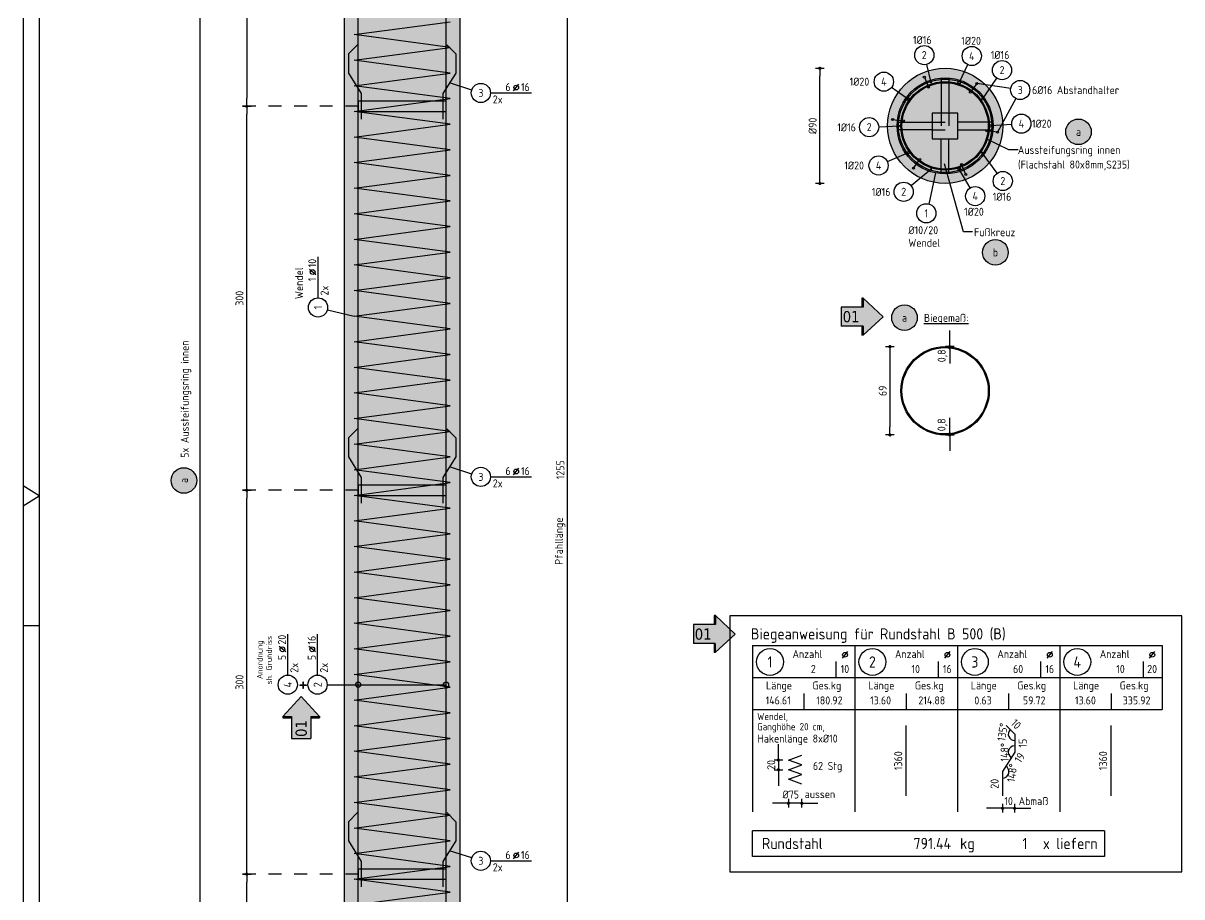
# Model space of a CAD drawing. Extents: x -16.3 to 3.5, y -17.8 to 4.2.
# Drawn here: x -16.27 to -7.22, y -10.4 to -3.57 of the extents above; entities that cross this region are included whole.
import ezdxf
from ezdxf.enums import TextEntityAlignment as Align

# ---------------------------------------------------------------- set-up
doc = ezdxf.new("R2010")
doc.units = 0
doc.header["$LTSCALE"] = 0.25
for name, pattern in [('AUSGEZOGEN', [1000.01, 1000, 0.01]), ('DASHDOT2', [0.5, 0.25, -0.125, 0, -0.125]), ('DOT', [0.175, 0.05, -0.125])]:
    doc.linetypes.add(name, pattern=pattern)
for name, color, linetype in [('1__LINE_ACI_7', 7, 'Continuous'), ('ACHSEN', 7, 'Continuous'), ('BETON', 7, 'Continuous'), ('grau_hell', 7, 'Continuous'), ('grau_mittel', 7, 'Continuous'), ('HILFE', 7, 'Continuous'), ('index', 7, 'Continuous'), ('MASSE', 7, 'Continuous'), ('OBJEKT', 7, 'Continuous'), ('POS', 7, 'Continuous'), ('RAHMEN', 7, 'Continuous'), ('RND', 7, 'Continuous'), ('RND_BILD', 7, 'Continuous'), ('STAHL', 7, 'Continuous'), ('TEXT', 7, 'Continuous')]:
    doc.layers.add(name, color=color, linetype=linetype)
doc.styles.add('helv', font='tahoma.ttf')
doc.styles.add('txt', font='isocp.shx')
doc.dimstyles.new('DOT_I', dxfattribs={"dimscale": 0.25, "dimtxt": 0.25, "dimasz": 0.25, "dimexe": 0.1, "dimexo": 0.3, "dimgap": 0.1, "dimtad": 1, "dimdec": 3, "dimzin": 3, "dimtxsty": 'txt', "dimblk": 'DOT', "dimblk1": 'DOT', "dimblk2": 'DOT', "dimsah": 1, "dimcen": 0.1, "dimse1": 1, "dimse2": 1, "dimazin": 0, "dimtfac": 1, "dimtdec": 4, "dimtix": 1, "dimtmove": 2, "dimatfit": 3, "dimfxl": 0, "dimtvp": 1, "dimtolj": 1, "dimtzin": 0, "dimarcsym": 0})

# ---------------------------------------------------------------- blocks, each defined once
blk = doc.blocks.new('DINA1')
at = {"layer": 'RAHMEN', "color": 5}
blk.add_line((2, 0.5), (83.6, 0.5), dxfattribs=at)
at = {"layer": 'RAHMEN', "color": 7, "linetype": 'Continuous'}
for p, q in [((42.05, 0.5), (41.74, 0)), ((42.36, 0), (42.05, 0.5))]:
    blk.add_line(p, q, dxfattribs=at)
at = {"layer": 'RAHMEN', "color": 7}
blk.add_line((46.1, 0), (46.1, 0.5), dxfattribs=at)
at = {"layer": 'RAHMEN'}
blk.add_line((0, 0), (84.1, 0), dxfattribs=at)
blk = doc.blocks.new('DOT')
at = {"layer": 'MASSE', "color": 7, "linetype": 'Continuous'}
for p, q in [((0, 0), (-1, 0)), ((0, 0.54), (0, -0.54))]:
    blk.add_line(p, q, dxfattribs=at)
at = {"layer": 'MASSE', "color": 7, "linetype": 'Continuous', "const_width": 0.2}
blk.add_lwpolyline([(-0.1, 0, 1), (0.1, 0, 1)], format="xyb", close=True, dxfattribs=at)
blk = doc.blocks.new('*D20')
at = {"layer": 'Defpoints', "color": 0, "linetype": 'AUSGEZOGEN', "transparency": 16777216}
for p in [(-12.0165, -0.7869), (-12.0165, -0.7869), (-12.0165, -13.3369)]:
    blk.add_point(p, dxfattribs=at)
at = {"layer": 'MASSE', "color": 0, "linetype": 'AUSGEZOGEN', "lineweight": -2, "transparency": 16777216}
blk.add_line((-12.0165, -13.2744), (-12.0165, -0.8494), dxfattribs=at)
at = {"layer": 'MASSE', "color": 0, "linetype": 'AUSGEZOGEN', "lineweight": -2, "transparency": 16777216, "xscale": 0.0625, "yscale": 0.0625, "zscale": 0.0625}
for p, rotation in [((-12.0165, -0.7869), 90), ((-12.0165, -13.3369), 270)]:
    blk.add_blockref('DOT', p, dxfattribs=dict(at, rotation=rotation))
at = {"layer": 'MASSE', "color": 0, "linetype": 'AUSGEZOGEN', "transparency": 16777216, "insert": (-12.0728, -7.0619), "char_height": 0.0625, "attachment_point": 5, "rotation": 90, "style": 'txt'}
blk.add_mtext('\\A1;1255', dxfattribs=at)
blk = doc.blocks.new('*D27')
at = {"layer": 'Defpoints', "color": 0, "linetype": 'AUSGEZOGEN', "transparency": 16777216}
for p in [(-14.5232, -10.2219), (-14.5232, -10.2219), (-14.5232, -13.2219)]:
    blk.add_point(p, dxfattribs=at)
at = {"layer": 'MASSE', "color": 0, "linetype": 'AUSGEZOGEN', "lineweight": -2, "transparency": 16777216}
blk.add_line((-14.5232, -13.1594), (-14.5232, -10.2844), dxfattribs=at)
at = {"layer": 'MASSE', "color": 0, "linetype": 'AUSGEZOGEN', "lineweight": -2, "transparency": 16777216, "xscale": 0.0625, "yscale": 0.0625, "zscale": 0.0625}
for p, rotation in [((-14.5232, -10.2219), 90), ((-14.5232, -13.2219), 270)]:
    blk.add_blockref('DOT', p, dxfattribs=dict(at, rotation=rotation))
at = {"layer": 'MASSE', "color": 0, "linetype": 'AUSGEZOGEN', "transparency": 16777216, "insert": (-14.5795, -11.7219), "char_height": 0.0625, "attachment_point": 5, "rotation": 90, "style": 'txt'}
blk.add_mtext('\\A1;300', dxfattribs=at)
blk = doc.blocks.new('*D28')
at = {"layer": 'Defpoints', "color": 0, "linetype": 'AUSGEZOGEN', "transparency": 16777216}
for p in [(-14.5232, -7.2219), (-14.5232, -7.2219), (-14.5232, -10.2219)]:
    blk.add_point(p, dxfattribs=at)
at = {"layer": 'MASSE', "color": 0, "linetype": 'AUSGEZOGEN', "lineweight": -2, "transparency": 16777216}
blk.add_line((-14.5232, -10.1594), (-14.5232, -7.2844), dxfattribs=at)
at = {"layer": 'MASSE', "color": 0, "linetype": 'AUSGEZOGEN', "lineweight": -2, "transparency": 16777216, "xscale": 0.0625, "yscale": 0.0625, "zscale": 0.0625}
for p, rotation in [((-14.5232, -7.2219), 90), ((-14.5232, -10.2219), 270)]:
    blk.add_blockref('DOT', p, dxfattribs=dict(at, rotation=rotation))
at = {"layer": 'MASSE', "color": 0, "linetype": 'AUSGEZOGEN', "transparency": 16777216, "insert": (-14.5795, -8.7219), "char_height": 0.0625, "attachment_point": 5, "rotation": 90, "style": 'txt'}
blk.add_mtext('\\A1;300', dxfattribs=at)
blk = doc.blocks.new('*D29')
at = {"layer": 'Defpoints', "color": 0, "linetype": 'AUSGEZOGEN', "transparency": 16777216}
for p in [(-14.5232, -4.2219), (-14.5232, -4.2219), (-14.5232, -7.2219)]:
    blk.add_point(p, dxfattribs=at)
at = {"layer": 'MASSE', "color": 0, "linetype": 'AUSGEZOGEN', "lineweight": -2, "transparency": 16777216}
blk.add_line((-14.5232, -7.1594), (-14.5232, -4.2844), dxfattribs=at)
at = {"layer": 'MASSE', "color": 0, "linetype": 'AUSGEZOGEN', "lineweight": -2, "transparency": 16777216, "xscale": 0.0625, "yscale": 0.0625, "zscale": 0.0625}
for p, rotation in [((-14.5232, -4.2219), 90), ((-14.5232, -7.2219), 270)]:
    blk.add_blockref('DOT', p, dxfattribs=dict(at, rotation=rotation))
at = {"layer": 'MASSE', "color": 0, "linetype": 'AUSGEZOGEN', "transparency": 16777216, "insert": (-14.5795, -5.7219), "char_height": 0.0625, "attachment_point": 5, "rotation": 90, "style": 'txt'}
blk.add_mtext('\\A1;300', dxfattribs=at)
blk = doc.blocks.new('*D31')
at = {"layer": 'Defpoints', "color": 0, "linetype": 'AUSGEZOGEN', "transparency": 16777216}
for p in [(-14.5232, -1.7219), (-14.5232, -4.2219), (-14.5232, -4.2219)]:
    blk.add_point(p, dxfattribs=at)
at = {"layer": 'MASSE', "color": 0, "linetype": 'AUSGEZOGEN', "lineweight": -2, "transparency": 16777216}
blk.add_line((-14.5232, -1.7844), (-14.5232, -4.1594), dxfattribs=at)
at = {"layer": 'MASSE', "color": 0, "linetype": 'AUSGEZOGEN', "lineweight": -2, "transparency": 16777216, "xscale": 0.0625, "yscale": 0.0625, "zscale": 0.0625}
for p, rotation in [((-14.5232, -1.7219), 90), ((-14.5232, -4.2219), 270)]:
    blk.add_blockref('DOT', p, dxfattribs=dict(at, rotation=rotation))
at = {"layer": 'MASSE', "color": 0, "linetype": 'AUSGEZOGEN', "transparency": 16777216, "insert": (-14.5795, -2.9719), "char_height": 0.0625, "attachment_point": 5, "rotation": 90, "style": 'txt'}
blk.add_mtext('\\A1;250', dxfattribs=at)
blk = doc.blocks.new('RND_LEI')
at = {"layer": 'RND', "color": 7, "linetype": 'Continuous'}
blk.add_line((1.022, 0.066), (1.19, 0.27), dxfattribs=at)
for centre, radius in [((0, 0), 0.3), ((1.106, 0.168), 0.075)]:
    blk.add_circle(centre, radius, dxfattribs=at)
at = {"layer": 'RND', "color": 7, "linetype": 'Continuous', "style": 'txt'}
blk.add_attdef('POSL', text='', height=0.25, dxfattribs=at).set_placement((0, 0), align=Align.MIDDLE)
blk.add_attdef('ANZ', text='', height=0.25, dxfattribs=at).set_placement((0.931, 0.057), align=Align.RIGHT)
for tag, p in [('DUM', (1.253, 0.057)), ('ABSTD', (1.674, 0.057)), ('POSTXT', (0.374, -0.327))]:
    blk.add_attdef(tag, p, '', height=0.25, dxfattribs=at)
blk = doc.blocks.new('pos_ausz')
at = {"layer": 'grau_hell', "true_color": 0xfcfcfc}
blk.add_hatch(color=7, dxfattribs=at).paths.add_polyline_path([(-0.4, 0, 1), (0.4, 0, 1)])
at = {"layer": 'POS', "color": 1, "linetype": 'Continuous'}
blk.add_circle((0, 0), 0.4, dxfattribs=at)
at = {"layer": 'POS', "color": 7, "linetype": 'Continuous', "style": 'txt'}
blk.add_attdef('POSNAME', text='', height=0.25, dxfattribs=at).set_placement((0, 0), align=Align.MIDDLE)
blk.add_attdef('POSABM', (0.6, 0.05), '', height=0.25, dxfattribs=at)
blk = doc.blocks.new('RND_LIS2')
at = {"layer": 'RND', "color": 3, "linetype": 'Continuous'}
for p, q in [((0, 0), (0, -5.2)), ((0, 0), (3.2, 0)), ((3.2, 0), (3.2, -2)), ((2.6, -0.503), (2.6, -1)), ((0, -1), (3.2, -1)), ((1.6, -1.503), (1.6, -2)), ((0, -2), (3.2, -2))]:
    blk.add_line(p, q, dxfattribs=at)
at = {"layer": 'RND', "color": 7, "linetype": 'Continuous'}
blk.add_line((2.805, -0.39), (2.973, -0.186), dxfattribs=at)
at = {"layer": 'RND', "color": 1, "linetype": 'Continuous'}
blk.add_circle((0.545, -0.513), 0.42, dxfattribs=at)
at = {"layer": 'RND', "color": 7, "linetype": 'Continuous'}
blk.add_circle((2.889, -0.288), 0.075, dxfattribs=at)
at = {"layer": 'RND', "color": 7, "linetype": 'Continuous', "style": 'txt'}
for s, p in [('Anzahl', (1.249, -0.391)), ('Länge', (0.42, -1.373)), ('Ges.kg', (1.872, -1.373))]:
    blk.add_text(s, height=0.25, dxfattribs=at).set_placement(p)
at = {"layer": 'RND', "color": 1, "linetype": 'Continuous', "style": 'txt'}
blk.add_attdef('POS1', text='', height=0.35, dxfattribs=at).set_placement((0.545, -0.513), align=Align.MIDDLE)
at = {"layer": 'RND', "color": 7, "linetype": 'Continuous', "style": 'txt'}
for tag, p in [('STK1', (1.897, -0.859)), ('DS1', (2.885, -0.859)), ('LANG1', (0.8, -1.841)), ('GEW', (2.4, -1.841))]:
    blk.add_attdef(tag, text='', height=0.25, dxfattribs=at).set_placement(p, align=Align.CENTER)
blk = doc.blocks.new('*D44')
at = {"layer": 'Defpoints', "color": 0, "linetype": 'AUSGEZOGEN', "transparency": 16777216}
for p in [(-8.5572, -9.094), (-8.5237, -9.1275), (-8.5591, -9.1628), (-8.5237, -9.1985)]:
    blk.add_point(p, dxfattribs=at)
at = {"layer": 'RND_BILD', "color": 0, "linetype": 'AUSGEZOGEN', "lineweight": -2, "transparency": 16777216}
blk.add_arc((-8.5237, -9.1275), 0.05, 135, 270, dxfattribs=at)
at = {"layer": 'RND_BILD', "color": 0, "linetype": 'AUSGEZOGEN', "transparency": 16777216, "insert": (-8.6187, -9.1119), "char_height": 0.0625, "attachment_point": 5, "rotation": 80.70882, "style": 'txt'}
blk.add_mtext('\\A1;135°', dxfattribs=at)
blk = doc.blocks.new('*D45')
at = {"layer": 'Defpoints', "color": 0, "linetype": 'AUSGEZOGEN', "transparency": 16777216}
for p in [(-8.5237, -9.1985), (-8.5617, -9.2369), (-8.5237, -9.2695), (-8.5711, -9.3453)]:
    blk.add_point(p, dxfattribs=at)
at = {"layer": 'RND_BILD', "color": 0, "linetype": 'AUSGEZOGEN', "lineweight": -2, "transparency": 16777216}
blk.add_arc((-8.5237, -9.2695), 0.05, 90, 237.99462, dxfattribs=at)
at = {"layer": 'RND_BILD', "color": 0, "linetype": 'AUSGEZOGEN', "transparency": 16777216, "insert": (-8.6019, -9.2692), "char_height": 0.0625, "attachment_point": 5, "rotation": 89.77434, "style": 'txt'}
blk.add_mtext('\\A1;148°', dxfattribs=at)
blk = doc.blocks.new('*D46')
at = {"layer": 'Defpoints', "color": 0, "linetype": 'AUSGEZOGEN', "transparency": 16777216}
for p in [(-8.5711, -9.3453), (-8.6184, -9.4211), (-8.5805, -9.4536), (-8.6184, -9.5158)]:
    blk.add_point(p, dxfattribs=at)
at = {"layer": 'RND_BILD', "color": 0, "linetype": 'AUSGEZOGEN', "lineweight": -2, "transparency": 16777216}
blk.add_arc((-8.6184, -9.4211), 0.05, 270, 57.99462, dxfattribs=at)
at = {"layer": 'RND_BILD', "color": 0, "linetype": 'AUSGEZOGEN', "transparency": 16777216, "insert": (-8.5436, -9.4304), "char_height": 0.0625, "attachment_point": 5, "rotation": 82.8527, "style": 'txt'}
blk.add_mtext('\\A1;148°', dxfattribs=at)
blk = doc.blocks.new('*D47')
at = {"layer": 'Defpoints', "color": 0, "linetype": 'AUSGEZOGEN', "transparency": 16777216}
for p in [(-10.2913, -9.6683), (-10.2913, -9.6683), (-10.1863, -9.6683)]:
    blk.add_point(p, dxfattribs=at)
at = {"layer": 'MASSE', "color": 0, "linetype": 'AUSGEZOGEN', "lineweight": -2, "transparency": 16777216}
for p, q in [((-10.3538, -9.6683), (-10.4163, -9.6683)), ((-10.1863, -9.6683), (-10.2913, -9.6683)), ((-10.1238, -9.6683), (-10.0613, -9.6683))]:
    blk.add_line(p, q, dxfattribs=at)
at = {"layer": 'MASSE', "color": 0, "linetype": 'AUSGEZOGEN', "lineweight": -2, "transparency": 16777216, "xscale": 0.0625, "yscale": 0.0625, "zscale": 0.0625}
blk.add_blockref('DOT', (-10.2913, -9.6683), dxfattribs=at)
at = {"layer": 'MASSE', "color": 0, "linetype": 'AUSGEZOGEN', "lineweight": -2, "transparency": 16777216, "xscale": 0.0625, "yscale": 0.0625, "zscale": 0.0625, "rotation": 180}
blk.add_blockref('DOT', (-10.1863, -9.6683), dxfattribs=at)
at = {"layer": 'MASSE', "color": 0, "linetype": 'AUSGEZOGEN', "transparency": 16777216, "insert": (-10.2727, -9.5996), "char_height": 0.0625, "attachment_point": 5, "style": 'txt'}
blk.add_mtext('\\A1;%%C75', dxfattribs=at)
blk = doc.blocks.new('*D48')
at = {"layer": 'Defpoints', "color": 0, "linetype": 'AUSGEZOGEN', "transparency": 16777216}
for p in [(-10.3695, -9.3309), (-10.3695, -9.4059), (-10.3695, -9.4059)]:
    blk.add_point(p, dxfattribs=at)
at = {"layer": 'MASSE', "color": 0, "linetype": 'AUSGEZOGEN', "lineweight": -2, "transparency": 16777216}
for p, q in [((-10.3695, -9.2684), (-10.3695, -9.2059)), ((-10.3695, -9.3309), (-10.3695, -9.4059)), ((-10.3695, -9.4684), (-10.3695, -9.5309))]:
    blk.add_line(p, q, dxfattribs=at)
at = {"layer": 'MASSE', "color": 0, "linetype": 'AUSGEZOGEN', "lineweight": -2, "transparency": 16777216, "xscale": 0.0625, "yscale": 0.0625, "zscale": 0.0625}
for p, rotation in [((-10.3695, -9.3309), 270), ((-10.3695, -9.4059), 90)]:
    blk.add_blockref('DOT', p, dxfattribs=dict(at, rotation=rotation))
at = {"layer": 'MASSE', "color": 0, "linetype": 'AUSGEZOGEN', "transparency": 16777216, "insert": (-10.4258, -9.3684), "char_height": 0.0625, "attachment_point": 5, "rotation": 90, "style": 'txt'}
blk.add_mtext('\\A1;20', dxfattribs=at)
blk = doc.blocks.new('*D49')
at = {"layer": 'Defpoints', "color": 0, "linetype": 'AUSGEZOGEN', "transparency": 16777216}
for p in [(-8.6184, -9.7075), (-8.6184, -9.7075), (-8.5237, -9.7075)]:
    blk.add_point(p, dxfattribs=at)
at = {"layer": 'MASSE', "color": 0, "linetype": 'AUSGEZOGEN', "lineweight": -2, "transparency": 16777216}
for p, q in [((-8.6809, -9.7075), (-8.7434, -9.7075)), ((-8.5237, -9.7075), (-8.6184, -9.7075)), ((-8.4612, -9.7075), (-8.3987, -9.7075))]:
    blk.add_line(p, q, dxfattribs=at)
at = {"layer": 'MASSE', "color": 0, "linetype": 'AUSGEZOGEN', "lineweight": -2, "transparency": 16777216, "xscale": 0.0625, "yscale": 0.0625, "zscale": 0.0625}
blk.add_blockref('DOT', (-8.6184, -9.7075), dxfattribs=at)
at = {"layer": 'MASSE', "color": 0, "linetype": 'AUSGEZOGEN', "lineweight": -2, "transparency": 16777216, "xscale": 0.0625, "yscale": 0.0625, "zscale": 0.0625, "rotation": 180}
blk.add_blockref('DOT', (-8.5237, -9.7075), dxfattribs=at)
at = {"layer": 'MASSE', "color": 0, "linetype": 'AUSGEZOGEN', "transparency": 16777216, "insert": (-8.5711, -9.6512), "char_height": 0.0625, "attachment_point": 5, "style": 'txt'}
blk.add_mtext('\\A1;10', dxfattribs=at)
blk = doc.blocks.new('hin_ind5')
at = {"layer": 'grau_hell', "linetype": 'AUSGEZOGEN'}
h = blk.add_hatch(color=9, dxfattribs=at)
h.dxf.hatch_style = 2
h.paths.add_polyline_path([(0, 0), (0.619, -0.577), (0.619, -0.3), (1.306, -0.3), (1.306, 0.3), (0.619, 0.3), (0.619, 0.577)])
h.paths.add_polyline_path([(0.34, -0.274), (1.311, -0.274), (1.311, 0.274), (0.34, 0.274)], flags=9)
at = {"layer": 'OBJEKT', "linetype": 'AUSGEZOGEN'}
for points in [[(0.619, 0.3), (0.66, 0.3), (0.66, 0.577), (0.619, 0.577)], [(0.619, -0.577), (0.66, -0.577), (0.66, -0.3), (0.619, -0.3)]]:
    blk.add_hatch(color=1, dxfattribs=at).paths.add_polyline_path(points)
at = {"layer": 'OBJEKT', "color": 1, "linetype": 'AUSGEZOGEN'}
for p, q in [((0, 0), (0.619, 0.577)), ((0.619, 0.577), (0.619, 0.3)), ((0.619, 0.577), (0.66, 0.577)), ((0.66, 0.577), (0.66, 0.3)), ((0, 0), (0.619, -0.577)), ((0.619, 0.3), (1.306, 0.3)), ((1.306, 0.3), (1.306, -0.3)), ((0.619, -0.3), (0.619, -0.577)), ((0.619, -0.3), (1.306, -0.3)), ((0.66, -0.3), (0.66, -0.577))]:
    blk.add_line(p, q, dxfattribs=at)
at = {"layer": 'OBJEKT', "color": 7, "linetype": 'AUSGEZOGEN'}
blk.add_line((0.619, -0.577), (0.66, -0.577), dxfattribs=at)
at = {"layer": 'index', "color": 1, "linetype": 'Continuous', "style": 'helv'}
blk.add_attdef('INDEX', text='', height=0.35, rotation=360, dxfattribs=at).set_placement((1.259, 0), align=Align.MIDDLE_RIGHT)
blk = doc.blocks.new('RND_SUM')
at = {"layer": 'RND', "color": 5, "linetype": 'Continuous'}
for p, q in [((0, 0), (0, 0.8)), ((11, 0.8), (0, 0.8)), ((11, 0.8), (11, 0)), ((11, 0), (0, 0))]:
    blk.add_line(p, q, dxfattribs=at)
at = {"layer": 'RND', "color": 1, "linetype": 'Continuous', "style": 'txt'}
for s, p in [('Rundstahl', (0.292, 0.235)), ('kg', (6.483, 0.235))]:
    blk.add_text(s, height=0.35, dxfattribs=at).set_placement(p)
blk.add_text('x liefern', height=0.35, dxfattribs=at).set_placement((10.784, 0.235), align=Align.RIGHT)
for tag, p in [('RND-S', (6.203, 0.235)), ('RND-Z', (8.59, 0.235))]:
    blk.add_attdef(tag, text='', height=0.35, dxfattribs=at).set_placement(p, align=Align.RIGHT)
blk = doc.blocks.new('*D57')
at = {"layer": 'Defpoints', "color": 0, "linetype": 'AUSGEZOGEN', "transparency": 16777216}
for p in [(-10.0458, -3.925), (-10.0458, -3.925), (-10.0458, -4.825)]:
    blk.add_point(p, dxfattribs=at)
at = {"layer": 'MASSE', "color": 0, "linetype": 'AUSGEZOGEN', "lineweight": -2, "transparency": 16777216}
blk.add_line((-10.0458, -4.7625), (-10.0458, -3.9875), dxfattribs=at)
at = {"layer": 'MASSE', "color": 0, "linetype": 'AUSGEZOGEN', "lineweight": -2, "transparency": 16777216, "xscale": 0.0625, "yscale": 0.0625, "zscale": 0.0625}
for p, rotation in [((-10.0458, -3.925), 90), ((-10.0458, -4.825), 270)]:
    blk.add_blockref('DOT', p, dxfattribs=dict(at, rotation=rotation))
at = {"layer": 'MASSE', "color": 0, "linetype": 'AUSGEZOGEN', "transparency": 16777216, "insert": (-10.1021, -4.375), "char_height": 0.0625, "attachment_point": 5, "rotation": 90, "style": 'txt'}
blk.add_mtext('\\A1;%%C90', dxfattribs=at)
blk = doc.blocks.new('RND_HIN')
at = {"layer": 'RND', "color": 7, "linetype": 'Continuous'}
blk.add_circle((0, 0), 0.3, dxfattribs=at)
at = {"layer": 'RND', "color": 7, "linetype": 'Continuous', "style": 'txt'}
blk.add_attdef('POSI', text='', height=0.25, dxfattribs=at).set_placement((0, 0), align=Align.MIDDLE)
blk = doc.blocks.new('*D58')
at = {"layer": 'Defpoints', "color": 0, "linetype": 'AUSGEZOGEN', "transparency": 16777216}
for p in [(-9.0314, -6.1), (-9.0314, -6.1), (-9.0314, -6.108)]:
    blk.add_point(p, dxfattribs=at)
at = {"layer": 'MASSE', "color": 0, "linetype": 'AUSGEZOGEN', "lineweight": -2, "transparency": 16777216}
for p, q in [((-9.0314, -6.0375), (-9.0314, -5.975)), ((-9.0314, -6.108), (-9.0314, -6.1)), ((-9.0314, -6.1705), (-9.0314, -6.233))]:
    blk.add_line(p, q, dxfattribs=at)
at = {"layer": 'MASSE', "color": 0, "linetype": 'AUSGEZOGEN', "lineweight": -2, "transparency": 16777216, "xscale": 0.0625, "yscale": 0.0625, "zscale": 0.0625}
for p, rotation in [((-9.0314, -6.1), 270), ((-9.0314, -6.108), 90)]:
    blk.add_blockref('DOT', p, dxfattribs=dict(at, rotation=rotation))
at = {"layer": 'MASSE', "color": 0, "linetype": 'AUSGEZOGEN', "transparency": 16777216, "insert": (-9.087, -6.1718), "char_height": 0.0625, "attachment_point": 5, "rotation": 90, "style": 'txt'}
blk.add_mtext('\\A1;0,8', dxfattribs=at)
blk = doc.blocks.new('*D59')
at = {"layer": 'Defpoints', "color": 0, "linetype": 'AUSGEZOGEN', "transparency": 16777216}
for p in [(-9.0314, -6.782), (-9.0314, -6.782), (-9.0314, -6.79)]:
    blk.add_point(p, dxfattribs=at)
at = {"layer": 'MASSE', "color": 0, "linetype": 'AUSGEZOGEN', "lineweight": -2, "transparency": 16777216}
for p, q in [((-9.0314, -6.7195), (-9.0314, -6.657)), ((-9.0314, -6.79), (-9.0314, -6.782)), ((-9.0314, -6.8525), (-9.0314, -6.915))]:
    blk.add_line(p, q, dxfattribs=at)
at = {"layer": 'MASSE', "color": 0, "linetype": 'AUSGEZOGEN', "lineweight": -2, "transparency": 16777216, "xscale": 0.0625, "yscale": 0.0625, "zscale": 0.0625}
for p, rotation in [((-9.0314, -6.782), 270), ((-9.0314, -6.79), 90)]:
    blk.add_blockref('DOT', p, dxfattribs=dict(at, rotation=rotation))
at = {"layer": 'MASSE', "color": 0, "linetype": 'AUSGEZOGEN', "transparency": 16777216, "insert": (-9.0877, -6.7107), "char_height": 0.0625, "attachment_point": 5, "rotation": 90, "style": 'txt'}
blk.add_mtext('\\A1;0,8', dxfattribs=at)
blk = doc.blocks.new('*D56')
at = {"layer": 'Defpoints', "color": 0, "linetype": 'AUSGEZOGEN', "transparency": 16777216}
for p in [(-9.4986, -6.1), (-9.4986, -6.79), (-9.4986, -6.79)]:
    blk.add_point(p, dxfattribs=at)
at = {"layer": 'MASSE', "color": 0, "linetype": 'AUSGEZOGEN', "lineweight": -2, "transparency": 16777216}
blk.add_line((-9.4986, -6.1625), (-9.4986, -6.7275), dxfattribs=at)
at = {"layer": 'MASSE', "color": 0, "linetype": 'AUSGEZOGEN', "lineweight": -2, "transparency": 16777216, "xscale": 0.0625, "yscale": 0.0625, "zscale": 0.0625}
for p, rotation in [((-9.4986, -6.1), 90), ((-9.4986, -6.79), 270)]:
    blk.add_blockref('DOT', p, dxfattribs=dict(at, rotation=rotation))
at = {"layer": 'MASSE', "color": 0, "linetype": 'AUSGEZOGEN', "transparency": 16777216, "insert": (-9.5548, -6.445), "char_height": 0.0625, "attachment_point": 5, "rotation": 90, "style": 'txt'}
blk.add_mtext('\\A1;69', dxfattribs=at)

msp = doc.modelspace()

# ---------------------------------------------------------------- hatches: boundary and pattern name
at = {"layer": 'grau_mittel'}
h = msp.add_hatch(color=61, dxfattribs=at)
h.paths.add_polyline_path([(-12.859, -0.7369), (-12.859, -0.1869), (-13.759, -0.1869), (-13.759, -0.7369)])
h.paths.add_polyline_path([(-12.859, -0.7369), (-13.759, -0.7369), (-13.759, -13.3369), (-12.859, -13.3369)])
msp.add_hatch(color=61, dxfattribs=at).paths.add_polyline_path([(-8.6171, -4.375, 1), (-9.5171, -4.375, 1)])

# ---------------------------------------------------------------- linework, layer by layer
at = {"layer": '1__LINE_ACI_7'}
msp.add_lwpolyline([(-9.1671, -4.4749), (-8.9671, -4.4749), (-8.9671, -4.275), (-9.1671, -4.275)], close=True, dxfattribs=at)
at = {"layer": 'ACHSEN', "color": 102, "linetype": 'DASHDOT2'}
for p, q in [((-13.652, -4.2219), (-14.5232, -4.2219)), ((-13.652, -7.2219), (-14.5232, -7.2219)), ((-13.652, -10.2219), (-14.5232, -10.2219))]:
    msp.add_line(p, q, dxfattribs=at)
at = {"layer": 'BETON', "color": 6, "linetype": 'AUSGEZOGEN'}
for p, q in [((-13.759, -13.3369), (-13.759, -0.1869)), ((-12.859, -0.1869), (-12.859, -13.3369))]:
    msp.add_line(p, q, dxfattribs=at)
msp.add_circle((-9.0671, -4.375), 0.45, dxfattribs=at)
at = {"layer": 'HILFE', "color": 102, "linetype": 'AUSGEZOGEN'}
for p, q in [((-9.0971, -4.005), (-9.0371, -4.005)), ((-9.4371, -4.345), (-9.4371, -4.405)), ((-8.6971, -4.345), (-8.6971, -4.405)), ((-8.4961, -4.5631), (-8.569, -4.5631)), ((-8.9236, -5.2038), (-9.0723, -4.6706)), ((-9.0971, -4.7449), (-9.0371, -4.7449)), ((-8.8541, -5.2038), (-8.9236, -5.2038))]:
    msp.add_line(p, q, dxfattribs=at)
at = {"layer": 'POS', "color": 1, "linetype": 'AUSGEZOGEN'}
for centre in [(-8.0253, -4.4216), (-8.6743, -5.3633), (-9.3846, -5.8739), (-15.0139, -7.1461)]:
    msp.add_circle(centre, 0.1, dxfattribs=at)
at = {"layer": 'RND', "color": 102, "linetype": 'AUSGEZOGEN'}
for p, q in [((-9.212, -3.8946), (-9.1774, -4.0354)), ((-8.8912, -3.8967), (-8.9574, -4.0373)), ((-12.7654, -4.0952), (-12.9384, -4.0393)), ((-9.4847, -4.0731), (-9.3543, -4.1663)), ((-9.2293, -3.9951), (-9.1963, -4.0724)), ((-8.8193, -4.0446), (-8.8697, -4.1118)), ((-8.5544, -4.0832), (-8.8193, -4.0446)), ((-8.665, -4.0011), (-8.7783, -4.1651)), ((-8.5153, -4.1609), (-8.6571, -4.4244)), ((-9.4771, -4.3255), (-9.3937, -4.3356)), ((-9.5857, -4.3818), (-9.4241, -4.375)), ((-8.6571, -4.4244), (-8.7405, -4.4143)), ((-8.5464, -4.3629), (-8.7121, -4.375)), ((-8.569, -4.5631), (-8.7419, -4.4792)), ((-9.5182, -4.6546), (-9.3543, -4.5836)), ((-8.6608, -4.7453), (-8.7783, -4.5848)), ((-9.3149, -4.7053), (-9.2645, -4.6381)), ((-8.9049, -4.7548), (-8.9379, -4.6775)), ((-9.3327, -4.842), (-9.1774, -4.7145)), ((-8.8705, -4.8591), (-8.9574, -4.7126)), ((-13.8928, -5.8113), (-13.684, -5.8619)), ((-12.7654, -7.0952), (-12.9384, -7.0393)), ((-13.8943, -8.7415), (-12.966, -8.7415)), ((-12.7654, -10.0952), (-12.9384, -10.0393))]:
    msp.add_line(p, q, dxfattribs=at)
at = {"layer": 'RND', "color": 7, "linetype": 'AUSGEZOGEN'}
for p, q in [((-12.6188, -4.1177), (-12.2988, -4.1177)), ((-13.9657, -5.7187), (-13.9657, -5.3987)), ((-12.6188, -7.1177), (-12.2988, -7.1177)), ((-14.202, -8.6665), (-14.202, -8.3465)), ((-13.9693, -8.6665), (-13.9693, -8.3465)), ((-12.6188, -10.1177), (-12.2988, -10.1177))]:
    msp.add_line(p, q, dxfattribs=at)
at = {"layer": 'RND', "color": 102, "linetype": 'AUSGEZOGEN', "ltscale": 0.1}
msp.add_line((-9.191, -4.9866), (-9.1392, -4.7429), dxfattribs=at)
at = {"layer": 'RND', "color": 1, "linetype": 'AUSGEZOGEN'}
for p, q in [((-10.2913, -9.3309), (-10.1863, -9.2934)), ((-10.1863, -9.3684), (-10.2913, -9.3309)), ((-10.2913, -9.4059), (-10.1863, -9.3684)), ((-10.1863, -9.4434), (-10.2913, -9.4059)), ((-10.2913, -9.4809), (-10.1863, -9.4434)), ((-10.1863, -9.5184), (-10.2913, -9.4809))]:
    msp.add_line(p, q, dxfattribs=at)
for points in [[(-13.652, -13.2619), (-13.652, 0.3381)], [(-12.966, -13.2619), (-12.966, 0.3381)], [(-13.684, -10.4619), (-12.934, -10.3619), (-13.684, -10.2619), (-12.934, -10.1619), (-13.684, -10.0619), (-12.934, -9.9619), (-13.684, -9.8619), (-12.934, -9.7619), (-13.684, -9.6619), (-12.934, -9.5619), (-13.684, -9.4619), (-12.934, -9.3619), (-13.684, -9.2619), (-12.934, -9.1619), (-13.684, -9.0619), (-12.934, -8.9619), (-13.684, -8.8619), (-12.934, -8.7619), (-13.684, -8.6619), (-12.934, -8.5619), (-13.684, -8.4619), (-12.934, -8.3619), (-13.684, -8.2619), (-12.934, -8.1619), (-13.684, -8.0619), (-12.934, -7.9619), (-13.684, -7.8619), (-12.934, -7.7619), (-13.684, -7.6619), (-12.934, -7.5619), (-13.684, -7.4619), (-12.934, -7.3619), (-13.684, -7.2619), (-12.934, -7.1619), (-13.684, -7.0619), (-12.934, -6.9619), (-13.684, -6.8619), (-12.934, -6.7619), (-13.684, -6.6619), (-12.934, -6.5619), (-13.684, -6.4619), (-12.934, -6.3619), (-13.684, -6.2619), (-12.934, -6.1619), (-13.684, -6.0619), (-12.934, -5.9619), (-13.684, -5.8619), (-12.934, -5.7619), (-13.684, -5.6619), (-12.934, -5.5619), (-13.684, -5.4619), (-12.934, -5.3619), (-13.684, -5.2619), (-12.934, -5.1619), (-13.684, -5.0619), (-12.934, -4.9619), (-13.684, -4.8619), (-12.934, -4.7619), (-13.684, -4.6619), (-12.934, -4.5619), (-13.684, -4.4619), (-12.934, -4.3619), (-13.684, -4.2619), (-12.934, -4.1619), (-13.684, -4.0619), (-12.934, -3.9619), (-13.684, -3.8619), (-12.934, -3.7619), (-13.684, -3.6619), (-12.934, -3.5619)], [(-13.6573, -3.7412), (-13.728, -3.8119), (-13.728, -3.9619), (-13.628, -4.1219), (-13.628, -4.3219)], [(-12.9607, -3.7412), (-12.89, -3.8119), (-12.89, -3.9619), (-12.99, -4.1219), (-12.99, -4.3219)], [(-13.6573, -6.7412), (-13.728, -6.8119), (-13.728, -6.9619), (-13.628, -7.1219), (-13.628, -7.3219)], [(-12.9607, -6.7412), (-12.89, -6.8119), (-12.89, -6.9619), (-12.99, -7.1219), (-12.99, -7.3219)], [(-13.6573, -9.7412), (-13.728, -9.8119), (-13.728, -9.9619), (-13.628, -10.1219), (-13.628, -10.3219)], [(-12.9607, -9.7412), (-12.89, -9.8119), (-12.89, -9.9619), (-12.99, -10.1219), (-12.99, -10.3219)]]:
    msp.add_lwpolyline(points, dxfattribs=at)
at = {"layer": 'RND', "color": 102, "linetype": 'AUSGEZOGEN'}
msp.add_lwpolyline([(-14.8871, -13.3369), (-14.8871, -0.7869)], dxfattribs=at)
at = {"layer": 'RND', "color": 7, "linetype": 'AUSGEZOGEN', "ltscale": 0.1, "const_width": 0.008}
for points in [[(-9.1814, -4.0354, 1), (-9.1734, -4.0354, 1)], [(-8.7823, -4.1651, 1), (-8.7743, -4.1651, 1)], [(-9.4281, -4.375, 1), (-9.4201, -4.375, 1)], [(-8.7823, -4.5848, 1), (-8.7743, -4.5848, 1)], [(-9.1814, -4.7145, 1), (-9.1734, -4.7145, 1)]]:
    msp.add_lwpolyline(points, format="xyb", close=True, dxfattribs=at)
at = {"layer": 'RND', "color": 1, "linetype": 'AUSGEZOGEN'}
for radius in [0.375, 0.365]:
    msp.add_circle((-9.0671, -4.375), radius, dxfattribs=at)
at = {"layer": 'RND', "color": 102, "linetype": 'AUSGEZOGEN'}
for centre in [(-9.2293, -3.9951), (-9.1963, -4.0724), (-8.8193, -4.0446), (-8.8697, -4.1118), (-9.4771, -4.3255), (-9.3937, -4.3356), (-8.7405, -4.4143), (-8.6571, -4.4244), (-9.3149, -4.7053), (-9.2645, -4.6381), (-8.9379, -4.6775), (-8.9049, -4.7548)]:
    msp.add_circle(centre, 0.008, dxfattribs=at)
at = {"layer": 'RND', "color": 7, "linetype": 'AUSGEZOGEN'}
for centre, radius in [((-8.9574, -4.0373), 0.01), ((-9.3543, -4.1663), 0.01), ((-8.7121, -4.375), 0.01), ((-9.3543, -4.5836), 0.01), ((-8.9574, -4.7126), 0.01), ((-13.652, -8.7415), 0.02), ((-12.966, -8.7415), 0.02)]:
    msp.add_circle(centre, radius, dxfattribs=at)
at = {"layer": 'RND_BILD', "color": 1, "linetype": 'AUSGEZOGEN'}
for points in [[(-9.3711, -9.6105), (-9.3711, -9.0605)], [(-8.5907, -9.0605), (-8.5237, -9.1275), (-8.5237, -9.2695), (-8.6184, -9.4211), (-8.6184, -9.6105)], [(-7.7711, -9.6105), (-7.7711, -9.0605)]]:
    msp.add_lwpolyline(points, dxfattribs=at)
at = {"layer": 'STAHL', "color": 102, "linetype": 'AUSGEZOGEN'}
for p, q in [((-9.0971, -4.005), (-9.0971, -4.275)), ((-9.0371, -4.005), (-9.0371, -4.275)), ((-9.4371, -4.345), (-9.1671, -4.345)), ((-9.1671, -4.405), (-9.4371, -4.405)), ((-8.6971, -4.345), (-8.9671, -4.345)), ((-8.9671, -4.405), (-8.6971, -4.405)), ((-9.0971, -4.7449), (-9.0971, -4.4749)), ((-9.0371, -4.7449), (-9.0371, -4.4749))]:
    msp.add_line(p, q, dxfattribs=at)
at = {"layer": 'STAHL', "color": 102, "linetype": 'DOT', "ltscale": 0.7}
for p, q in [((-9.0971, -4.275), (-9.0971, -4.4749)), ((-9.0371, -4.275), (-9.0371, -4.4749)), ((-9.1671, -4.345), (-8.9671, -4.345)), ((-9.1671, -4.405), (-8.9671, -4.405))]:
    msp.add_line(p, q, dxfattribs=at)
at = {"layer": 'STAHL', "color": 102, "linetype": 'AUSGEZOGEN'}
for points in [[(-13.652, -4.2619), (-12.966, -4.2619), (-12.966, -4.1819), (-13.652, -4.1819)], [(-13.652, -7.2619), (-12.966, -7.2619), (-12.966, -7.1819), (-13.652, -7.1819)], [(-13.652, -10.2619), (-12.966, -10.2619), (-12.966, -10.1819), (-13.652, -10.1819)]]:
    msp.add_lwpolyline(points, close=True, dxfattribs=at)
for centre, radius in [((-9.0671, -4.375), 0.345), ((-9.0671, -4.375), 0.337), ((-9.0671, -6.445), 0.345), ((-9.0671, -6.445), 0.337)]:
    msp.add_circle(centre, radius, dxfattribs=at)
at = {"layer": 'TEXT', "color": 1, "linetype": 'AUSGEZOGEN'}
msp.add_lwpolyline([(-10.7476, -10.2028), (-7.2179, -10.2028), (-7.2179, -8.2036), (-10.7476, -8.2036)], close=True, dxfattribs=at)

# ---------------------------------------------------------------- block references
at = {"layer": 'index', "color": 191, "linetype": 'AUSGEZOGEN'}
ref = msp.add_blockref('hin_ind5', (-9.5516, -5.8658), dxfattribs=dict(at, xscale=-0.2499999999999991, yscale=0.2499999999999994, zscale=0.2499999999999994, rotation=359.9761684044309))
ref.add_attrib('INDEX', '01', dxfattribs={"color": 1, "linetype": 'Continuous', "height": 0.0875, "rotation": 359.97617, "style": 'helv'}).set_placement((-9.7359, -5.8658), align=Align.MIDDLE_RIGHT)
ref = msp.add_blockref('hin_ind5', (-10.7074, -8.346), dxfattribs=dict(at, xscale=-0.2499999999999992, yscale=0.2499999999999994, zscale=0.2499999999999994, rotation=359.9761684044309))
ref.add_attrib('INDEX', '01', dxfattribs={"color": 1, "linetype": 'Continuous', "height": 0.0875, "rotation": 359.97617, "style": 'helv'}).set_placement((-10.8916, -8.346), align=Align.MIDDLE_RIGHT)
ref = msp.add_blockref('hin_ind5', (-14.0977, -8.8344), dxfattribs=dict(at, xscale=-0.2499999999999991, yscale=0.2499999999999994, zscale=0.2499999999999994, rotation=89.9761684044308))
ref.add_attrib('INDEX', '01', dxfattribs={"color": 1, "linetype": 'Continuous', "height": 0.0875, "rotation": 89.97617, "style": 'helv'}).set_placement((-14.0977, -9.0186), align=Align.MIDDLE_RIGHT)
at = {"layer": 'POS', "color": 7, "linetype": 'AUSGEZOGEN', "xscale": 0.25, "yscale": 0.25, "zscale": 0.25}
for p, values in [((-8.0253, -4.4216), {'POSNAME': 'a'}), ((-8.6743, -5.3633), {'POSNAME': 'b'}), ((-9.3846, -5.8739), {'POSNAME': 'a'})]:
    msp.add_blockref('pos_ausz', p, dxfattribs=at).add_auto_attribs(values)
at = {"layer": 'POS', "color": 7, "linetype": 'AUSGEZOGEN', "xscale": 0.25, "yscale": 0.25, "zscale": 0.25, "rotation": 90}
msp.add_blockref('pos_ausz', (-15.0139, -7.1461), dxfattribs=at).add_auto_attribs({'POSNAME': 'a'})
at = {"layer": 'RAHMEN', "xscale": 0.25, "yscale": 0.25, "zscale": 0.25, "rotation": 270}
msp.add_blockref('DINA1', (-16.2693, 3.2468), dxfattribs=at)
at = {"layer": 'RND', "color": 7, "linetype": 'AUSGEZOGEN', "xscale": 0.25, "yscale": 0.25, "zscale": 0.25}
for name, p, values in [('RND_HIN', (-9.2299, -3.8217), {'POSI': '2'}), ('RND_HIN', (-8.8591, -3.8289), {'POSI': '4'}), ('RND_HIN', (-8.6223, -3.9393), {'POSI': '2'}), ('RND_HIN', (-9.5458, -4.0295), {'POSI': '4'}), ('RND_LEI', (-12.6938, -4.1177), {'POSL': '3', 'DUM': '16', 'ANZ': '6', 'POSTXT': '2x'}), ('RND_HIN', (-8.4803, -4.0946), {'POSI': '3'}), ('RND_HIN', (-9.6607, -4.385), {'POSI': '2'}), ('RND_HIN', (-8.4716, -4.3575), {'POSI': '4'}), ('RND_HIN', (-9.5871, -4.6843), {'POSI': '4'}), ('RND_HIN', (-8.6165, -4.8058), {'POSI': '2'}), ('RND_HIN', (-9.3907, -4.8896), {'POSI': '2'}), ('RND_HIN', (-8.8321, -4.9236), {'POSI': '4'}), ('RND_HIN', (-9.2139, -5.058), {'POSI': '1'}), ('RND_LEI', (-12.6938, -7.1177), {'POSL': '3', 'DUM': '16', 'ANZ': '6', 'POSTXT': '2x'}), ('RND_LEI', (-12.6938, -10.1177), {'POSL': '3', 'DUM': '16', 'ANZ': '6', 'POSTXT': '2x'})]:
    msp.add_blockref(name, p, dxfattribs=at).add_auto_attribs(values)
at = {"layer": 'RND', "color": 7, "linetype": 'AUSGEZOGEN', "xscale": 0.25, "yscale": 0.25, "zscale": 0.25, "rotation": 90}
for p, values in [((-13.9657, -5.7937), {'POSL': '1', 'DUM': '10', 'ANZ': '1', 'POSTXT': '2x'}), ((-14.202, -8.7415), {'POSL': '4', 'DUM': '20', 'ANZ': '5', 'POSTXT': '2x'}), ((-13.9693, -8.7415), {'POSL': '2', 'DUM': '16', 'ANZ': '5', 'POSTXT': '2x'})]:
    msp.add_blockref('RND_LEI', p, dxfattribs=at).add_auto_attribs(values)
at = {"layer": 'RND_BILD', "color": 6, "linetype": 'AUSGEZOGEN', "xscale": 0.25, "yscale": 0.25, "zscale": 0.25}
msp.add_blockref('RND_LIS2', (-10.5711, -8.4355), dxfattribs=at).add_auto_attribs({'POS1': '1', 'STK1': '2', 'DS1': '10', 'LANG1': '146.61', 'GEW': '180.92'})
at = {"layer": 'RND_BILD', "color": 7, "linetype": 'AUSGEZOGEN', "xscale": 0.25, "yscale": 0.25, "zscale": 0.25}
for name, p, values in [('RND_LIS2', (-9.7711, -8.4355), {'POS1': '2', 'STK1': '10', 'DS1': '16', 'LANG1': '13.60', 'GEW': '214.88'}), ('RND_LIS2', (-8.9711, -8.4355), {'POS1': '3', 'STK1': '60', 'DS1': '16', 'LANG1': '0.63', 'GEW': '59.72'}), ('RND_LIS2', (-8.1711, -8.4355), {'POS1': '4', 'STK1': '10', 'DS1': '20', 'LANG1': '13.60', 'GEW': '335.92'}), ('RND_SUM', (-10.5711, -10.0846), {'RND-S': '791.44', 'RND-Z': '1'})]:
    msp.add_blockref(name, p, dxfattribs=at).add_auto_attribs(values)

# ---------------------------------------------------------------- texts
at = {"layer": 'RND', "color": 7, "linetype": 'AUSGEZOGEN', "style": 'txt'}
for s, p in [('Wendel, ', (-10.5354, -9.0175)), ('Ganghöhe 20 cm,', (-10.5354, -9.0977))]:
    msp.add_text(s, height=0.05625, dxfattribs=at).set_placement(p)
at = {"layer": 'RND_BILD', "color": 7, "linetype": 'AUSGEZOGEN', "style": 'txt'}
for s, rotation, p in [('10', 315, (-8.513, -9.0498)), ('15', 90, (-8.4612, -9.1985)), ('1360', 90, (-9.4336, -9.3355)), ('19', 57.99462, (-8.485, -9.3122)), ('1360', 90, (-7.8336, -9.3355)), ('20', 90, (-8.6809, -9.5158))]:
    msp.add_text(s, height=0.063, rotation=rotation, dxfattribs=at).set_placement(p, align=Align.MIDDLE)
for s, p in [('Hakenlänge 8x%%C10', (-10.5321, -9.1939)), ('62 Stg', (-10.0995, -9.4079))]:
    msp.add_text(s, height=0.0625, dxfattribs=at).set_placement(p)
at = {"layer": 'TEXT', "color": 7, "linetype": 'AUSGEZOGEN', "style": 'txt'}
for s, p in [('1%%C16', (-9.318, -3.7348)), ('1%%C20', (-8.941, -3.7416)), ('1%%C16', (-8.7105, -3.8524)), ('1%%C20', (-9.8132, -4.0609)), ('6%%C16 Abstandhalter', (-8.3877, -4.1267)), ('1%%C20', (-8.3888, -4.3889)), ('1%%C16', (-9.9095, -4.4179)), ('Aussteifungsring innen', (-8.499, -4.5942)), ('1%%C20', (-9.8546, -4.7157)), ('(Flachstahl 80x8mm,S235)', (-8.4979, -4.7084)), ('1%%C16', (-9.6395, -4.9224)), ('1%%C16', (-8.6955, -4.9597)), ('1%%C20', (-8.9187, -5.0774)), ('%%C10/20', (-9.3539, -5.2213)), ('Fußkreuz', (-8.841, -5.2371)), ('Wendel', (-9.3546, -5.3199)), ('%%UBiegemaß:', (-9.2321, -5.9064)), ('aussen', (-10.1639, -9.6282)), ('Abmaß', (-8.4928, -9.6823))]:
    msp.add_text(s, height=0.0625, dxfattribs=at).set_placement(p)
for s, p in [('Wendel', (-14.0831, -5.7284)), ('Pfahllänge', (-12.0531, -7.8046))]:
    msp.add_text(s, height=0.0625, rotation=90, dxfattribs=at).set_placement(p)
at = {"layer": 'TEXT', "color": 7, "linetype": 'DASHDOT2', "style": 'txt'}
msp.add_text('5x Aussteifungsring innen', height=0.0625, rotation=90, dxfattribs=at).set_placement((-14.9757, -6.9686))
at = {"layer": 'TEXT', "color": 1, "linetype": 'AUSGEZOGEN', "style": 'txt'}
msp.add_text('Biegeanweisung für Rundstahl B 500 (B)', height=0.0875, dxfattribs=at).set_placement((-10.5844, -8.3883))
at = {"layer": 'TEXT', "color": 102, "linetype": 'AUSGEZOGEN', "style": 'txt'}
for s, p in [('sh. Grundriss', (-14.3264, -8.739)), ('Anordnung', (-14.399, -8.6976))]:
    msp.add_text(s, height=0.045, rotation=90, dxfattribs=at).set_placement(p)
at = {"layer": 'TEXT', "color": 6, "linetype": 'AUSGEZOGEN', "style": 'txt'}
msp.add_text('+', height=0.125, rotation=180, dxfattribs=at).set_placement((-14.0435, -8.6961))

# ---------------------------------------------------------------- dimensions: what is measured, and where the dimension line sits
at = {"layer": 'MASSE', "color": 7, "linetype": 'AUSGEZOGEN'}
for base, p1, p2, override, picture, middle in [((-12.0165, -0.7869), (-12.0165, -13.3369), (-12.0165, -0.7869), {"dimscale": 0.25, "dimdec": 0, "dimlfac": 100}, '*D20', (-12.0728, -7.0619)), ((-14.5232, -4.2219), (-14.5232, -1.7219), (-14.5232, -4.2219), {"dimdec": 0, "dimlfac": 100}, '*D31', (-14.5795, -2.9719)), ((-14.5232, -4.2219), (-14.5232, -7.2219), (-14.5232, -4.2219), {"dimdec": 0, "dimlfac": 100}, '*D29', (-14.5795, -5.7219)), ((-9.4986, -6.79), (-9.4986, -6.1), (-9.4986, -6.79), {"dimdec": 0, "dimlfac": 100}, '*D56', (-9.5548, -6.445)), ((-14.5232, -7.2219), (-14.5232, -10.2219), (-14.5232, -7.2219), {"dimdec": 0, "dimlfac": 100}, '*D28', (-14.5795, -8.7219)), ((-14.5232, -10.2219), (-14.5232, -13.2219), (-14.5232, -10.2219), {"dimdec": 0, "dimlfac": 100}, '*D27', (-14.5795, -11.7219))]:
    dim = msp.add_linear_dim(base=base, p1=p1, p2=p2, angle=90, dimstyle='DOT_I', override=override, dxfattribs=at)
    dim.commit()
    dim.dimension.update_dxf_attribs({"geometry": picture, "text_midpoint": middle})
for base, p1, p2, text, picture, middle in [((-10.0458, -3.925), (-10.0458, -4.825), (-10.0458, -3.925), '%%C<>', '*D57', (-10.1021, -4.375)), ((-10.3695, -9.4059), (-10.3695, -9.3309), (-10.3695, -9.4059), '20', '*D48', (-10.4258, -9.3684))]:
    dim = msp.add_linear_dim(base=base, p1=p1, p2=p2, angle=90, text=text, dimstyle='DOT_I', override={"dimdec": 0, "dimlfac": 100}, dxfattribs=at)
    dim.commit()
    dim.dimension.update_dxf_attribs({"geometry": picture, "text_midpoint": middle})
for base, p1, p2, picture, middle in [((-9.0314, -6.1), (-9.0314, -6.108), (-9.0314, -6.1), '*D58', (-9.087, -6.1718)), ((-9.0314, -6.782), (-9.0314, -6.79), (-9.0314, -6.782), '*D59', (-9.0877, -6.7107))]:
    dim = msp.add_linear_dim(base=base, p1=p1, p2=p2, angle=90, dimstyle='DOT_I', override={"dimdec": 1, "dimlfac": 100}, dxfattribs=at)
    dim.commit()
    dim.dimension.update_dxf_attribs({"geometry": picture, "text_midpoint": middle, "dimtype": 160})
dim = msp.add_linear_dim(base=(-10.2913, -9.6683), p1=(-10.1863, -9.6683), p2=(-10.2913, -9.6683), text='%%C75', dimstyle='DOT_I', override={"dimdec": 0, "dimlfac": 100}, dxfattribs=at)
dim.commit()
dim.dimension.update_dxf_attribs({"geometry": '*D47', "text_midpoint": (-10.2727, -9.5996), "dimtype": 160})
dim = msp.add_linear_dim(base=(-8.6184, -9.7075), p1=(-8.5237, -9.7075), p2=(-8.6184, -9.7075), text='10', dimstyle='DOT_I', override={"dimdec": 1, "dimlfac": 100}, dxfattribs=at)
dim.commit()
dim.dimension.update_dxf_attribs({"geometry": '*D49', "text_midpoint": (-8.5711, -9.6512)})
at = {"layer": 'RND_BILD', "color": 7, "linetype": 'AUSGEZOGEN'}
for base, center, p1, p2, picture, middle in [((-8.5591, -9.1628), (-8.5237, -9.1275), (-8.5237, -9.1985), (-8.5572, -9.094), '*D44', (-8.6187, -9.1119)), ((-8.5617, -9.2369), (-8.5237, -9.2695), (-8.5711, -9.3453), (-8.5237, -9.1985), '*D45', (-8.6019, -9.2692)), ((-8.5805, -9.4536), (-8.6184, -9.4211), (-8.6184, -9.5158), (-8.5711, -9.3453), '*D46', (-8.5436, -9.4304))]:
    dim = msp.add_angular_dim_3p(base=base, center=center, p1=p1, p2=p2, dimstyle='DOT_I', override={"dimdec": 1, "dimrnd": 0.0005, "dimadec": 0}, dxfattribs=at)
    dim.commit()
    dim.dimension.update_dxf_attribs({"geometry": picture, "text_midpoint": middle, "dimtype": 165})

doc.saveas('drawing.dxf')
